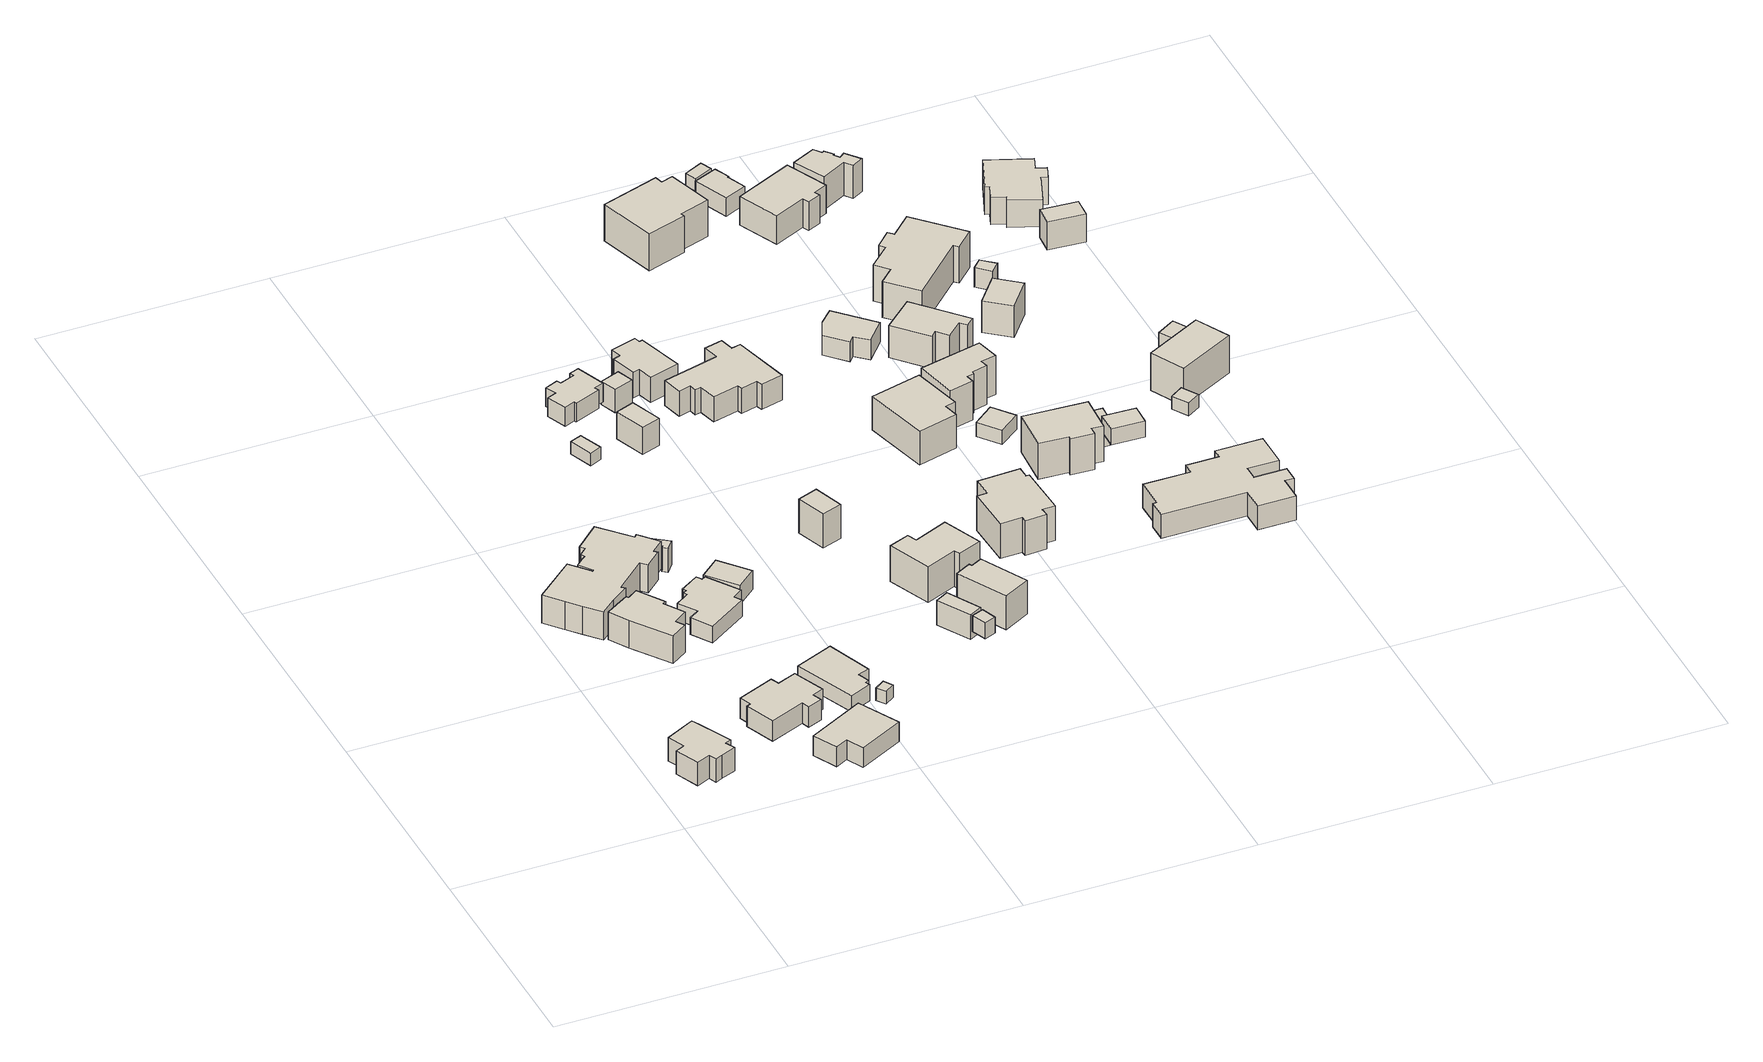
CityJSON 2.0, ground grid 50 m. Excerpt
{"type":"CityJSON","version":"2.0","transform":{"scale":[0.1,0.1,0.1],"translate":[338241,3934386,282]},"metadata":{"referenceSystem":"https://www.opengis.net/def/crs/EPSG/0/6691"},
"CityObjects":{
"building1":{"type":"Building","attributes":{"usage":"411","measuredHeight":6.2,"storeysAboveGround":1,"BuildingIDAttribute.prefecture":"14","BuildingIDAttribute.city":"14151","BuildingDetailAttribute.totalFloorArea":78.18,"BuildingDetailAttribute.buildingFootprintArea":78.18,"BuildingDetailAttribute.buildingStructureType":"601","BuildingDetailAttribute.buildingStructureOrgType":"1","BuildingDetailAttribute.orgUsage":"10","BuildingDetailAttribute.surveyYear":2015,"BuildingRiverFloodingRiskAttribute.description":"4","BuildingRiverFloodingRiskAttribute.rankOrg":"2","BuildingRiverFloodingRiskAttribute.depth":0.594,"BuildingRiverFloodingRiskAttribute.adminType":"2","BuildingRiverFloodingRiskAttribute.scale":"1","BuildingRiverFloodingRiskAttribute.duration":0.733,"BuildingLandSlideRiskAttribute.description":"1","BuildingLandSlideRiskAttribute.areaType":"1"},"geometry":[{"type":"Solid","lod":"1","boundaries":[[[[0,1,2,3,4,5,6,7,8,9,10,11]],[[10,12,13,11]],[[9,14,12,10]],[[8,15,14,9]],[[7,16,15,8]],[[6,17,16,7]],[[5,18,17,6]],[[4,19,18,5]],[[3,20,19,4]],[[2,21,20,3]],[[1,22,21,2]],[[0,23,22,1]],[[11,13,23,0]],[[12,14,15,16,17,18,19,20,21,22,23,13]]]]}]},
"building2":{"type":"Building","attributes":{"usage":"402","measuredHeight":8,"storeysAboveGround":2,"BuildingIDAttribute.prefecture":"14","BuildingIDAttribute.city":"14151","BuildingDetailAttribute.totalFloorArea":199.6,"BuildingDetailAttribute.buildingFootprintArea":99.8,"BuildingDetailAttribute.buildingStructureType":"601","BuildingDetailAttribute.buildingStructureOrgType":"1","BuildingDetailAttribute.orgUsage":"71","BuildingDetailAttribute.surveyYear":2015,"BuildingRiverFloodingRiskAttribute.description":"4","BuildingRiverFloodingRiskAttribute.rankOrg":"2","BuildingRiverFloodingRiskAttribute.depth":0.742,"BuildingRiverFloodingRiskAttribute.adminType":"2","BuildingRiverFloodingRiskAttribute.scale":"1","BuildingRiverFloodingRiskAttribute.duration":0.333},"geometry":[{"type":"Solid","lod":"1","boundaries":[[[[24,25,26,27,28,29,30,31,32,33,34,35]],[[34,36,37,35]],[[33,38,36,34]],[[32,39,38,33]],[[31,40,39,32]],[[30,41,40,31]],[[29,42,41,30]],[[28,43,42,29]],[[27,44,43,28]],[[26,45,44,27]],[[25,46,45,26]],[[24,47,46,25]],[[35,37,47,24]],[[36,38,39,40,41,42,43,44,45,46,47,37]]]]}]},
"building3":{"type":"Building","attributes":{"usage":"413","measuredHeight":11,"storeysAboveGround":2,"BuildingIDAttribute.prefecture":"14","BuildingIDAttribute.city":"14151","BuildingDetailAttribute.totalFloorArea":559.7,"BuildingDetailAttribute.buildingFootprintArea":279.85,"BuildingDetailAttribute.buildingStructureType":"601","BuildingDetailAttribute.buildingStructureOrgType":"1","BuildingDetailAttribute.orgUsage":"30","BuildingDetailAttribute.surveyYear":2015,"BuildingRiverFloodingRiskAttribute.description":"4","BuildingRiverFloodingRiskAttribute.rankOrg":"2","BuildingRiverFloodingRiskAttribute.depth":0.807,"BuildingRiverFloodingRiskAttribute.adminType":"2","BuildingRiverFloodingRiskAttribute.scale":"1"},"geometry":[{"type":"Solid","lod":"1","boundaries":[[[[48,49,50,51,52,53,54,55,56,57,58,59,60,61,62,63,64,65,66,67,68,69,70,71,72,73,74]],[[73,75,76,74]],[[72,77,75,73]],[[71,78,77,72]],[[70,79,78,71]],[[69,80,79,70]],[[68,81,80,69]],[[67,82,81,68]],[[66,83,82,67]],[[65,84,83,66]],[[64,85,84,65]],[[63,86,85,64]],[[62,87,86,63]],[[61,88,87,62]],[[60,89,88,61]],[[59,90,89,60]],[[58,91,90,59]],[[57,92,91,58]],[[56,93,92,57]],[[55,94,93,56]],[[54,95,94,55]],[[53,96,95,54]],[[52,97,96,53]],[[51,98,97,52]],[[50,99,98,51]],[[49,100,99,50]],[[48,101,100,49]],[[74,76,101,48]],[[75,77,78,79,80,81,82,83,84,85,86,87,88,89,90,91,92,93,94,95,96,97,98,99,100,101,76]]]]}]},
"building4":{"type":"Building","attributes":{"usage":"411","measuredHeight":5.8,"storeysAboveGround":1,"BuildingIDAttribute.prefecture":"14","BuildingIDAttribute.city":"14151","BuildingDetailAttribute.totalFloorArea":108.02,"BuildingDetailAttribute.buildingFootprintArea":108.02,"BuildingDetailAttribute.buildingStructureType":"601","BuildingDetailAttribute.buildingStructureOrgType":"1","BuildingDetailAttribute.orgUsage":"10","BuildingDetailAttribute.surveyYear":2015,"BuildingRiverFloodingRiskAttribute.description":"4","BuildingRiverFloodingRiskAttribute.rankOrg":"2","BuildingRiverFloodingRiskAttribute.depth":1.3,"BuildingRiverFloodingRiskAttribute.adminType":"2","BuildingRiverFloodingRiskAttribute.scale":"1","BuildingRiverFloodingRiskAttribute.duration":0.45,"BuildingLandSlideRiskAttribute.description":"1","BuildingLandSlideRiskAttribute.areaType":"1"},"geometry":[{"type":"Solid","lod":"1","boundaries":[[[[102,103,104,105,106,107,108,109,110,111,112,113]],[[112,114,115,113]],[[111,116,114,112]],[[110,117,116,111]],[[109,118,117,110]],[[108,119,118,109]],[[107,120,119,108]],[[106,121,120,107]],[[105,122,121,106]],[[104,123,122,105]],[[103,124,123,104]],[[102,125,124,103]],[[113,115,125,102]],[[114,116,117,118,119,120,121,122,123,124,125,115]]]]}]},
"building5":{"type":"Building","attributes":{"usage":"411","measuredHeight":5.8,"storeysAboveGround":1,"BuildingIDAttribute.prefecture":"14","BuildingIDAttribute.city":"14151","BuildingDetailAttribute.totalFloorArea":108.91,"BuildingDetailAttribute.buildingFootprintArea":108.91,"BuildingDetailAttribute.buildingStructureType":"601","BuildingDetailAttribute.buildingStructureOrgType":"1","BuildingDetailAttribute.orgUsage":"10","BuildingDetailAttribute.surveyYear":2015,"BuildingRiverFloodingRiskAttribute.description":"4","BuildingRiverFloodingRiskAttribute.rankOrg":"2","BuildingRiverFloodingRiskAttribute.depth":1.14,"BuildingRiverFloodingRiskAttribute.adminType":"2","BuildingRiverFloodingRiskAttribute.scale":"1","BuildingRiverFloodingRiskAttribute.duration":0.4,"BuildingLandSlideRiskAttribute.description":"1","BuildingLandSlideRiskAttribute.areaType":"1"},"geometry":[{"type":"Solid","lod":"1","boundaries":[[[[126,127,128,129,130,131]],[[130,132,133,131]],[[129,134,132,130]],[[128,135,134,129]],[[127,136,135,128]],[[126,137,136,127]],[[131,133,137,126]],[[132,134,135,136,137,133]]]]}]},
"building6":{"type":"Building","attributes":{"usage":"411","measuredHeight":4.9,"storeysAboveGround":1,"BuildingIDAttribute.prefecture":"14","BuildingIDAttribute.city":"14151","BuildingDetailAttribute.totalFloorArea":98.41,"BuildingDetailAttribute.buildingFootprintArea":98.41,"BuildingDetailAttribute.buildingStructureType":"601","BuildingDetailAttribute.buildingStructureOrgType":"1","BuildingDetailAttribute.orgUsage":"10","BuildingDetailAttribute.surveyYear":2015,"BuildingRiverFloodingRiskAttribute.description":"4","BuildingRiverFloodingRiskAttribute.rankOrg":"2","BuildingRiverFloodingRiskAttribute.depth":0.634,"BuildingRiverFloodingRiskAttribute.adminType":"2","BuildingRiverFloodingRiskAttribute.scale":"1","BuildingRiverFloodingRiskAttribute.duration":0.4},"geometry":[{"type":"Solid","lod":"1","boundaries":[[[[138,139,140,141,142,143,144,145,146,147,148,149,150,151]],[[150,152,153,151]],[[149,154,152,150]],[[148,155,154,149]],[[147,156,155,148]],[[146,157,156,147]],[[145,158,157,146]],[[144,159,158,145]],[[143,160,159,144]],[[142,161,160,143]],[[141,162,161,142]],[[140,163,162,141]],[[139,164,163,140]],[[138,165,164,139]],[[151,153,165,138]],[[152,154,155,156,157,158,159,160,161,162,163,164,165,153]]]]}]},
"building7":{"type":"Building","attributes":{"usage":"413","measuredHeight":10.9,"storeysAboveGround":1,"BuildingIDAttribute.prefecture":"14","BuildingIDAttribute.city":"14151","BuildingDetailAttribute.totalFloorArea":97.87,"BuildingDetailAttribute.buildingFootprintArea":97.87,"BuildingDetailAttribute.buildingStructureType":"601","BuildingDetailAttribute.buildingStructureOrgType":"1","BuildingDetailAttribute.orgUsage":"30","BuildingDetailAttribute.surveyYear":2015,"BuildingRiverFloodingRiskAttribute.description":"4","BuildingRiverFloodingRiskAttribute.rankOrg":"2","BuildingRiverFloodingRiskAttribute.depth":0.73,"BuildingRiverFloodingRiskAttribute.adminType":"2","BuildingRiverFloodingRiskAttribute.scale":"1","BuildingRiverFloodingRiskAttribute.duration":0.35,"BuildingLandSlideRiskAttribute.description":"1","BuildingLandSlideRiskAttribute.areaType":"1"},"geometry":[{"type":"Solid","lod":"1","boundaries":[[[[166,167,168,169,170,171,172,173]],[[172,174,175,173]],[[171,176,174,172]],[[170,177,176,171]],[[169,178,177,170]],[[168,179,178,169]],[[167,180,179,168]],[[166,181,180,167]],[[173,175,181,166]],[[174,176,177,178,179,180,181,175]]]]}]},
"building8":{"type":"Building","attributes":{"measuredHeight":7.2,"BuildingIDAttribute.prefecture":"14","BuildingIDAttribute.city":"14151","BuildingDetailAttribute.surveyYear":2015,"BuildingRiverFloodingRiskAttribute.description":"4","BuildingRiverFloodingRiskAttribute.rankOrg":"1","BuildingRiverFloodingRiskAttribute.depth":0.289,"BuildingRiverFloodingRiskAttribute.adminType":"2","BuildingRiverFloodingRiskAttribute.scale":"1","BuildingRiverFloodingRiskAttribute.duration":3.8},"geometry":[{"type":"Solid","lod":"1","boundaries":[[[[182,183,184,185,186,187,188,189]],[[188,190,191,189]],[[187,192,190,188]],[[186,193,192,187]],[[185,194,193,186]],[[184,195,194,185]],[[183,196,195,184]],[[182,197,196,183]],[[189,191,197,182]],[[190,192,193,194,195,196,197,191]]]]}]},
"building9":{"type":"Building","attributes":{"BuildingIDAttribute.prefecture":"14","BuildingIDAttribute.city":"14151","BuildingDetailAttribute.surveyYear":2015,"BuildingRiverFloodingRiskAttribute.description":"4","BuildingRiverFloodingRiskAttribute.rankOrg":"2","BuildingRiverFloodingRiskAttribute.depth":0.735,"BuildingRiverFloodingRiskAttribute.adminType":"2","BuildingRiverFloodingRiskAttribute.scale":"1","BuildingRiverFloodingRiskAttribute.duration":0.983,"BuildingLandSlideRiskAttribute.description":"1","BuildingLandSlideRiskAttribute.areaType":"1"},"geometry":[{"type":"Solid","lod":"1","boundaries":[[[[198,199,200,201]],[[200,202,203,201]],[[199,204,202,200]],[[198,205,204,199]],[[201,203,205,198]],[[202,204,205,203]]]]}]},
"building10":{"type":"Building","attributes":{"usage":"411","measuredHeight":5,"storeysAboveGround":1,"BuildingIDAttribute.prefecture":"14","BuildingIDAttribute.city":"14151","BuildingDetailAttribute.totalFloorArea":35.33,"BuildingDetailAttribute.buildingFootprintArea":35.33,"BuildingDetailAttribute.buildingStructureType":"601","BuildingDetailAttribute.buildingStructureOrgType":"1","BuildingDetailAttribute.orgUsage":"10","BuildingDetailAttribute.surveyYear":2015,"BuildingRiverFloodingRiskAttribute.description":"4","BuildingRiverFloodingRiskAttribute.rankOrg":"2","BuildingRiverFloodingRiskAttribute.depth":0.618,"BuildingRiverFloodingRiskAttribute.adminType":"2","BuildingRiverFloodingRiskAttribute.scale":"1","BuildingRiverFloodingRiskAttribute.duration":6.77},"geometry":[{"type":"Solid","lod":"1","boundaries":[[[[206,207,208,209]],[[208,210,211,209]],[[207,212,210,208]],[[206,213,212,207]],[[209,211,213,206]],[[210,212,213,211]]]]}]},
"building11":{"type":"Building","attributes":{"BuildingIDAttribute.prefecture":"14","BuildingIDAttribute.city":"14151","BuildingDetailAttribute.surveyYear":2015},"geometry":[{"type":"Solid","lod":"1","boundaries":[[[[214,215,216,217]],[[216,218,219,217]],[[215,220,218,216]],[[214,221,220,215]],[[217,219,221,214]],[[218,220,221,219]]]]}]},
"building12":{"type":"Building","attributes":{"usage":"451","measuredHeight":6,"storeysAboveGround":1,"BuildingIDAttribute.prefecture":"14","BuildingIDAttribute.city":"14151","BuildingDetailAttribute.totalFloorArea":61.47,"BuildingDetailAttribute.buildingFootprintArea":61.47,"BuildingDetailAttribute.buildingStructureType":"601","BuildingDetailAttribute.buildingStructureOrgType":"1","BuildingDetailAttribute.orgUsage":"200","BuildingDetailAttribute.surveyYear":2015},"geometry":[{"type":"Solid","lod":"1","boundaries":[[[[222,223,224,225,226,227,228,229,230,231,232,233,234,235]],[[234,236,237,235]],[[233,238,236,234]],[[232,239,238,233]],[[231,240,239,232]],[[230,241,240,231]],[[229,242,241,230]],[[228,243,242,229]],[[227,244,243,228]],[[226,245,244,227]],[[225,246,245,226]],[[224,247,246,225]],[[223,248,247,224]],[[222,249,248,223]],[[235,237,249,222]],[[236,238,239,240,241,242,243,244,245,246,247,248,249,237]]]]}]},
"building13":{"type":"Building","attributes":{"measuredHeight":7.6,"BuildingIDAttribute.prefecture":"14","BuildingIDAttribute.city":"14151","BuildingDetailAttribute.surveyYear":2015},"geometry":[{"type":"Solid","lod":"1","boundaries":[[[[250,251,252,253]],[[252,254,255,253]],[[251,256,254,252]],[[250,257,256,251]],[[253,255,257,250]],[[254,256,257,255]]]]}]},
"building14":{"type":"Building","attributes":{"usage":"411","measuredHeight":6,"storeysAboveGround":1,"BuildingIDAttribute.prefecture":"14","BuildingIDAttribute.city":"14151","BuildingDetailAttribute.totalFloorArea":14.37,"BuildingDetailAttribute.buildingFootprintArea":14.37,"BuildingDetailAttribute.buildingStructureType":"601","BuildingDetailAttribute.buildingStructureOrgType":"1","BuildingDetailAttribute.orgUsage":"10","BuildingDetailAttribute.surveyYear":2015},"geometry":[{"type":"Solid","lod":"1","boundaries":[[[[258,259,260,261]],[[260,262,263,261]],[[259,264,262,260]],[[258,265,264,259]],[[261,263,265,258]],[[262,264,265,263]]]]}]},
"building15":{"type":"Building","attributes":{"usage":"421","measuredHeight":8.8,"storeysAboveGround":2,"BuildingIDAttribute.prefecture":"14","BuildingIDAttribute.city":"14151","BuildingDetailAttribute.totalFloorArea":54.66,"BuildingDetailAttribute.buildingFootprintArea":27.33,"BuildingDetailAttribute.buildingStructureType":"601","BuildingDetailAttribute.buildingStructureOrgType":"1","BuildingDetailAttribute.orgUsage":"120","BuildingDetailAttribute.surveyYear":2015,"BuildingLandSlideRiskAttribute.description":"1","BuildingLandSlideRiskAttribute.areaType":"1"},"geometry":[{"type":"Solid","lod":"1","boundaries":[[[[266,267,268,269]],[[268,270,271,269]],[[267,272,270,268]],[[266,273,272,267]],[[269,271,273,266]],[[270,272,273,271]]]]}]},
"building16":{"type":"Building","attributes":{"measuredHeight":6.1,"BuildingIDAttribute.prefecture":"14","BuildingIDAttribute.city":"14151","BuildingDetailAttribute.surveyYear":2015,"BuildingLandSlideRiskAttribute.description":"1","BuildingLandSlideRiskAttribute.areaType":"1"},"geometry":[{"type":"Solid","lod":"1","boundaries":[[[[274,275,276,277]],[[276,278,279,277]],[[275,280,278,276]],[[274,281,280,275]],[[277,279,281,274]],[[278,280,281,279]]]]}]},
"building17":{"type":"Building","attributes":{"measuredHeight":5.2,"BuildingIDAttribute.prefecture":"14","BuildingIDAttribute.city":"14151","BuildingDetailAttribute.surveyYear":2015,"BuildingLandSlideRiskAttribute.description":"1","BuildingLandSlideRiskAttribute.areaType":"1"},"geometry":[{"type":"Solid","lod":"1","boundaries":[[[[282,283,284,285]],[[284,286,287,285]],[[283,288,286,284]],[[282,289,288,283]],[[285,287,289,282]],[[286,288,289,287]]]]}]},
"building18":{"type":"Building","attributes":{"usage":"411","measuredHeight":6.6,"storeysAboveGround":1,"BuildingIDAttribute.prefecture":"14","BuildingIDAttribute.city":"14151","BuildingDetailAttribute.totalFloorArea":70.83,"BuildingDetailAttribute.buildingFootprintArea":70.83,"BuildingDetailAttribute.buildingStructureType":"601","BuildingDetailAttribute.buildingStructureOrgType":"1","BuildingDetailAttribute.orgUsage":"10","BuildingDetailAttribute.surveyYear":2015},"geometry":[{"type":"Solid","lod":"1","boundaries":[[[[290,291,292,293,294,295,296,297,298,299]],[[298,300,301,299]],[[297,302,300,298]],[[296,303,302,297]],[[295,304,303,296]],[[294,305,304,295]],[[293,306,305,294]],[[292,307,306,293]],[[291,308,307,292]],[[290,309,308,291]],[[299,301,309,290]],[[300,302,303,304,305,306,307,308,309,301]]]]}]},
"building19":{"type":"Building","attributes":{"measuredHeight":10.2,"BuildingIDAttribute.prefecture":"14","BuildingIDAttribute.city":"14151","BuildingDetailAttribute.surveyYear":2015,"BuildingLandSlideRiskAttribute.description":"1","BuildingLandSlideRiskAttribute.areaType":"1"},"geometry":[{"type":"Solid","lod":"1","boundaries":[[[[310,311,312,313,314,315,316,317]],[[316,318,319,317]],[[315,320,318,316]],[[314,321,320,315]],[[313,322,321,314]],[[312,323,322,313]],[[311,324,323,312]],[[310,325,324,311]],[[317,319,325,310]],[[318,320,321,322,323,324,325,319]]]]}]},
"building20":{"type":"Building","attributes":{"usage":"411","measuredHeight":8.8,"storeysAboveGround":2,"BuildingIDAttribute.prefecture":"14","BuildingIDAttribute.city":"14151","BuildingDetailAttribute.totalFloorArea":110.04,"BuildingDetailAttribute.buildingFootprintArea":55.02,"BuildingDetailAttribute.buildingStructureType":"601","BuildingDetailAttribute.buildingStructureOrgType":"1","BuildingDetailAttribute.orgUsage":"10","BuildingDetailAttribute.surveyYear":2015,"BuildingLandSlideRiskAttribute.description":"1","BuildingLandSlideRiskAttribute.areaType":"1"},"geometry":[{"type":"Solid","lod":"1","boundaries":[[[[326,327,328,329,330,331]],[[330,332,333,331]],[[329,334,332,330]],[[328,335,334,329]],[[327,336,335,328]],[[326,337,336,327]],[[331,333,337,326]],[[332,334,335,336,337,333]]]]}]},
"building21":{"type":"Building","attributes":{"usage":"411","measuredHeight":8.2,"storeysAboveGround":1,"BuildingIDAttribute.prefecture":"14","BuildingIDAttribute.city":"14151","BuildingDetailAttribute.totalFloorArea":172.9,"BuildingDetailAttribute.buildingFootprintArea":172.9,"BuildingDetailAttribute.buildingStructureType":"601","BuildingDetailAttribute.buildingStructureOrgType":"1","BuildingDetailAttribute.orgUsage":"10","BuildingDetailAttribute.surveyYear":2015},"geometry":[{"type":"Solid","lod":"1","boundaries":[[[[338,339,340,341,342,343,344,345,346,347,348,349,350,351,352,353]],[[352,354,355,353]],[[351,356,354,352]],[[350,357,356,351]],[[349,358,357,350]],[[348,359,358,349]],[[347,360,359,348]],[[346,361,360,347]],[[345,362,361,346]],[[344,363,362,345]],[[343,364,363,344]],[[342,365,364,343]],[[341,366,365,342]],[[340,367,366,341]],[[339,368,367,340]],[[338,369,368,339]],[[353,355,369,338]],[[354,356,357,358,359,360,361,362,363,364,365,366,367,368,369,355]]]]}]},
"building22":{"type":"Building","attributes":{"usage":"411","measuredHeight":10,"storeysAboveGround":2,"BuildingIDAttribute.prefecture":"14","BuildingIDAttribute.city":"14151","BuildingDetailAttribute.totalFloorArea":244.33,"BuildingDetailAttribute.buildingFootprintArea":122.17,"BuildingDetailAttribute.buildingStructureType":"610","BuildingDetailAttribute.buildingStructureOrgType":"2","BuildingDetailAttribute.orgUsage":"10","BuildingDetailAttribute.surveyYear":2015,"BuildingLandSlideRiskAttribute.description":"1","BuildingLandSlideRiskAttribute.areaType":"1"},"geometry":[{"type":"Solid","lod":"1","boundaries":[[[[370,371,372,373,374,375,376,377,378,379,380,381]],[[380,382,383,381]],[[379,384,382,380]],[[378,385,384,379]],[[377,386,385,378]],[[376,387,386,377]],[[375,388,387,376]],[[374,389,388,375]],[[373,390,389,374]],[[372,391,390,373]],[[371,392,391,372]],[[370,393,392,371]],[[381,383,393,370]],[[382,384,385,386,387,388,389,390,391,392,393,383]]]]}]},
"building23":{"type":"Building","attributes":{"usage":"413","measuredHeight":10.7,"storeysAboveGround":2,"BuildingIDAttribute.prefecture":"14","BuildingIDAttribute.city":"14151","BuildingDetailAttribute.totalFloorArea":400.88,"BuildingDetailAttribute.buildingFootprintArea":200.44,"BuildingDetailAttribute.buildingStructureType":"601","BuildingDetailAttribute.buildingStructureOrgType":"1","BuildingDetailAttribute.orgUsage":"30","BuildingDetailAttribute.surveyYear":2015,"BuildingLandSlideRiskAttribute.description":"1","BuildingLandSlideRiskAttribute.areaType":"1"},"geometry":[{"type":"Solid","lod":"1","boundaries":[[[[394,395,396,397,398,399]],[[398,400,401,399]],[[397,402,400,398]],[[396,403,402,397]],[[395,404,403,396]],[[394,405,404,395]],[[399,401,405,394]],[[400,402,403,404,405,401]]]]}]},
"building24":{"type":"Building","attributes":{"usage":"411","measuredHeight":10.7,"storeysAboveGround":2,"BuildingIDAttribute.prefecture":"14","BuildingIDAttribute.city":"14151","BuildingDetailAttribute.totalFloorArea":337.27,"BuildingDetailAttribute.buildingFootprintArea":168.63,"BuildingDetailAttribute.buildingStructureType":"601","BuildingDetailAttribute.buildingStructureOrgType":"1","BuildingDetailAttribute.orgUsage":"10","BuildingDetailAttribute.surveyYear":2015},"geometry":[{"type":"Solid","lod":"1","boundaries":[[[[406,407,408,409,410,411,412,413]],[[412,414,415,413]],[[411,416,414,412]],[[410,417,416,411]],[[409,418,417,410]],[[408,419,418,409]],[[407,420,419,408]],[[406,421,420,407]],[[413,415,421,406]],[[414,416,417,418,419,420,421,415]]]]}]},
"building25":{"type":"Building","attributes":{"usage":"411","measuredHeight":6,"storeysAboveGround":1,"BuildingIDAttribute.prefecture":"14","BuildingIDAttribute.city":"14151","BuildingDetailAttribute.totalFloorArea":65.93,"BuildingDetailAttribute.buildingFootprintArea":65.93,"BuildingDetailAttribute.buildingStructureType":"601","BuildingDetailAttribute.buildingStructureOrgType":"1","BuildingDetailAttribute.orgUsage":"10","BuildingDetailAttribute.surveyYear":2015,"BuildingRiverFloodingRiskAttribute.description":"4","BuildingRiverFloodingRiskAttribute.rankOrg":"1","BuildingRiverFloodingRiskAttribute.depth":0.424,"BuildingRiverFloodingRiskAttribute.adminType":"2","BuildingRiverFloodingRiskAttribute.scale":"2"},"geometry":[{"type":"Solid","lod":"1","boundaries":[[[[422,423,424,425,426,427,428]],[[427,429,430,428]],[[426,431,429,427]],[[425,432,431,426]],[[424,433,432,425]],[[423,434,433,424]],[[422,435,434,423]],[[428,430,435,422]],[[429,431,432,433,434,435,430]]]]}]},
"building26":{"type":"Building","attributes":{"usage":"413","measuredHeight":3.8,"storeysAboveGround":1,"BuildingIDAttribute.prefecture":"14","BuildingIDAttribute.city":"14151","BuildingDetailAttribute.totalFloorArea":28.4,"BuildingDetailAttribute.buildingFootprintArea":28.4,"BuildingDetailAttribute.buildingStructureType":"601","BuildingDetailAttribute.buildingStructureOrgType":"1","BuildingDetailAttribute.orgUsage":"30","BuildingDetailAttribute.surveyYear":2015,"BuildingLandSlideRiskAttribute.description":"1","BuildingLandSlideRiskAttribute.areaType":"1"},"geometry":[{"type":"Solid","lod":"1","boundaries":[[[[436,437,438,439]],[[438,440,441,439]],[[437,442,440,438]],[[436,443,442,437]],[[439,441,443,436]],[[440,442,443,441]]]]}]},
"building27":{"type":"Building","attributes":{"measuredHeight":10.6,"BuildingIDAttribute.prefecture":"14","BuildingIDAttribute.city":"14151","BuildingDetailAttribute.surveyYear":2015,"BuildingLandSlideRiskAttribute.description":"1","BuildingLandSlideRiskAttribute.areaType":"1"},"geometry":[{"type":"Solid","lod":"1","boundaries":[[[[444,445,446,447,448,449,450,451,452,453]],[[452,454,455,453]],[[451,456,454,452]],[[450,457,456,451]],[[449,458,457,450]],[[448,459,458,449]],[[447,460,459,448]],[[446,461,460,447]],[[445,462,461,446]],[[444,463,462,445]],[[453,455,463,444]],[[454,456,457,458,459,460,461,462,463,455]]]]}]},
"building28":{"type":"Building","attributes":{"usage":"411","measuredHeight":10.1,"storeysAboveGround":1,"BuildingIDAttribute.prefecture":"14","BuildingIDAttribute.city":"14151","BuildingDetailAttribute.totalFloorArea":109.02,"BuildingDetailAttribute.buildingFootprintArea":109.02,"BuildingDetailAttribute.buildingStructureType":"601","BuildingDetailAttribute.buildingStructureOrgType":"1","BuildingDetailAttribute.orgUsage":"10","BuildingDetailAttribute.surveyYear":2015,"BuildingLandSlideRiskAttribute.description":"1","BuildingLandSlideRiskAttribute.areaType":"1"},"geometry":[{"type":"Solid","lod":"1","boundaries":[[[[464,465,466,467,468,469,470,471]],[[470,472,473,471]],[[469,474,472,470]],[[468,475,474,469]],[[467,476,475,468]],[[466,477,476,467]],[[465,478,477,466]],[[464,479,478,465]],[[471,473,479,464]],[[472,474,475,476,477,478,479,473]]]]}]},
"building29":{"type":"Building","attributes":{"BuildingIDAttribute.prefecture":"14","BuildingIDAttribute.city":"14151","BuildingDetailAttribute.surveyYear":2015,"BuildingLandSlideRiskAttribute.description":"1","BuildingLandSlideRiskAttribute.areaType":"1"},"geometry":[{"type":"Solid","lod":"1","boundaries":[[[[480,481,482,483]],[[482,484,485,483]],[[481,486,484,482]],[[480,487,486,481]],[[483,485,487,480]],[[484,486,487,485]]]]}]},
"building30":{"type":"Building","attributes":{"usage":"451","measuredHeight":4.9,"storeysAboveGround":1,"BuildingIDAttribute.prefecture":"14","BuildingIDAttribute.city":"14151","BuildingDetailAttribute.totalFloorArea":41.77,"BuildingDetailAttribute.buildingFootprintArea":41.77,"BuildingDetailAttribute.buildingStructureType":"601","BuildingDetailAttribute.buildingStructureOrgType":"1","BuildingDetailAttribute.orgUsage":"200","BuildingDetailAttribute.surveyYear":2015,"BuildingLandSlideRiskAttribute.description":"1","BuildingLandSlideRiskAttribute.areaType":"1"},"geometry":[{"type":"Solid","lod":"1","boundaries":[[[[488,489,490,491,492,493]],[[492,494,495,493]],[[491,496,494,492]],[[490,497,496,491]],[[489,498,497,490]],[[488,499,498,489]],[[493,495,499,488]],[[494,496,497,498,499,495]]]]}]},
"building31":{"type":"Building","attributes":{"usage":"411","measuredHeight":8.5,"storeysAboveGround":1,"BuildingIDAttribute.prefecture":"14","BuildingIDAttribute.city":"14151","BuildingDetailAttribute.totalFloorArea":88.64,"BuildingDetailAttribute.buildingFootprintArea":88.64,"BuildingDetailAttribute.buildingStructureType":"601","BuildingDetailAttribute.buildingStructureOrgType":"1","BuildingDetailAttribute.orgUsage":"10","BuildingDetailAttribute.surveyYear":2015,"BuildingRiverFloodingRiskAttribute.description":"4","BuildingRiverFloodingRiskAttribute.rankOrg":"2","BuildingRiverFloodingRiskAttribute.depth":0.833,"BuildingRiverFloodingRiskAttribute.adminType":"2","BuildingRiverFloodingRiskAttribute.scale":"2","BuildingRiverFloodingRiskAttribute.duration":5.85},"geometry":[{"type":"Solid","lod":"1","boundaries":[[[[500,501,502,503,504,505,506,507]],[[506,508,509,507]],[[505,510,508,506]],[[504,511,510,505]],[[503,512,511,504]],[[502,513,512,503]],[[501,514,513,502]],[[500,515,514,501]],[[507,509,515,500]],[[508,510,511,512,513,514,515,509]]]]}]},
"building32":{"type":"Building","attributes":{"usage":"411","measuredHeight":7.7,"storeysAboveGround":2,"BuildingIDAttribute.prefecture":"14","BuildingIDAttribute.city":"14151","BuildingDetailAttribute.totalFloorArea":637.51,"BuildingDetailAttribute.buildingFootprintArea":318.75,"BuildingDetailAttribute.buildingStructureType":"601","BuildingDetailAttribute.buildingStructureOrgType":"1","BuildingDetailAttribute.orgUsage":"10","BuildingDetailAttribute.surveyYear":2015,"BuildingLandSlideRiskAttribute.description":"1","BuildingLandSlideRiskAttribute.areaType":"1"},"geometry":[{"type":"Solid","lod":"1","boundaries":[[[[516,517,518,519,520,521,522,523,524,525,526,527,528,529,530,531,532,533]],[[532,534,535,533]],[[531,536,534,532]],[[530,537,536,531]],[[529,538,537,530]],[[528,539,538,529]],[[527,540,539,528]],[[526,541,540,527]],[[525,542,541,526]],[[524,543,542,525]],[[523,544,543,524]],[[522,545,544,523]],[[521,546,545,522]],[[520,547,546,521]],[[519,548,547,520]],[[518,549,548,519]],[[517,550,549,518]],[[516,551,550,517]],[[533,535,551,516]],[[534,536,537,538,539,540,541,542,543,544,545,546,547,548,549,550,551,535]]]]}]},
"building33":{"type":"Building","attributes":{"measuredHeight":7,"BuildingIDAttribute.prefecture":"14","BuildingIDAttribute.city":"14151","BuildingDetailAttribute.surveyYear":2015,"BuildingLandSlideRiskAttribute.description":"1","BuildingLandSlideRiskAttribute.areaType":"1"},"geometry":[{"type":"Solid","lod":"1","boundaries":[[[[552,553,554,555]],[[554,556,557,555]],[[553,558,556,554]],[[552,559,558,553]],[[555,557,559,552]],[[556,558,559,557]]]]}]},
"building34":{"type":"Building","attributes":{"usage":"411","measuredHeight":9.4,"storeysAboveGround":2,"BuildingIDAttribute.prefecture":"14","BuildingIDAttribute.city":"14151","BuildingDetailAttribute.totalFloorArea":198.19,"BuildingDetailAttribute.buildingFootprintArea":99.1,"BuildingDetailAttribute.buildingStructureType":"601","BuildingDetailAttribute.buildingStructureOrgType":"1","BuildingDetailAttribute.orgUsage":"10","BuildingDetailAttribute.surveyYear":2015,"BuildingRiverFloodingRiskAttribute.description":"4","BuildingRiverFloodingRiskAttribute.rankOrg":"1","BuildingRiverFloodingRiskAttribute.depth":0.039,"BuildingRiverFloodingRiskAttribute.adminType":"2","BuildingRiverFloodingRiskAttribute.scale":"2","BuildingLandSlideRiskAttribute.description":"1","BuildingLandSlideRiskAttribute.areaType":"1"},"geometry":[{"type":"Solid","lod":"1","boundaries":[[[[560,561,562,563,564,565,566,567]],[[566,568,569,567]],[[565,570,568,566]],[[564,571,570,565]],[[563,572,571,564]],[[562,573,572,563]],[[561,574,573,562]],[[560,575,574,561]],[[567,569,575,560]],[[568,570,571,572,573,574,575,569]]]]}]},
"building35":{"type":"Building","attributes":{"usage":"411","measuredHeight":4.3,"storeysAboveGround":1,"BuildingIDAttribute.prefecture":"14","BuildingIDAttribute.city":"14151","BuildingDetailAttribute.totalFloorArea":27.39,"BuildingDetailAttribute.buildingFootprintArea":27.39,"BuildingDetailAttribute.buildingStructureType":"601","BuildingDetailAttribute.buildingStructureOrgType":"1","BuildingDetailAttribute.orgUsage":"10","BuildingDetailAttribute.surveyYear":2015,"BuildingLandSlideRiskAttribute.description":"1","BuildingLandSlideRiskAttribute.areaType":"1"},"geometry":[{"type":"Solid","lod":"1","boundaries":[[[[576,577,578,579]],[[578,580,581,579]],[[577,582,580,578]],[[576,583,582,577]],[[579,581,583,576]],[[580,582,583,581]]]]}]},
"building36":{"type":"Building","attributes":{"usage":"411","measuredHeight":10.1,"storeysAboveGround":1,"BuildingIDAttribute.prefecture":"14","BuildingIDAttribute.city":"14151","BuildingDetailAttribute.totalFloorArea":217.41,"BuildingDetailAttribute.buildingFootprintArea":217.41,"BuildingDetailAttribute.buildingStructureType":"601","BuildingDetailAttribute.buildingStructureOrgType":"1","BuildingDetailAttribute.orgUsage":"10","BuildingDetailAttribute.surveyYear":2015,"BuildingRiverFloodingRiskAttribute.description":"4","BuildingRiverFloodingRiskAttribute.rankOrg":"1","BuildingRiverFloodingRiskAttribute.depth":0.015,"BuildingRiverFloodingRiskAttribute.adminType":"2","BuildingRiverFloodingRiskAttribute.scale":"2","BuildingLandSlideRiskAttribute.description":"1","BuildingLandSlideRiskAttribute.areaType":"1"},"geometry":[{"type":"Solid","lod":"1","boundaries":[[[[584,585,586,587,588,589,590,591,592,593,594,595]],[[594,596,597,595]],[[593,598,596,594]],[[592,599,598,593]],[[591,600,599,592]],[[590,601,600,591]],[[589,602,601,590]],[[588,603,602,589]],[[587,604,603,588]],[[586,605,604,587]],[[585,606,605,586]],[[584,607,606,585]],[[595,597,607,584]],[[596,598,599,600,601,602,603,604,605,606,607,597]]]]}]},
"building37":{"type":"Building","attributes":{"usage":"411","measuredHeight":8.7,"storeysAboveGround":1,"BuildingIDAttribute.prefecture":"14","BuildingIDAttribute.city":"14151","BuildingDetailAttribute.totalFloorArea":43.75,"BuildingDetailAttribute.buildingFootprintArea":43.75,"BuildingDetailAttribute.buildingStructureType":"601","BuildingDetailAttribute.buildingStructureOrgType":"1","BuildingDetailAttribute.orgUsage":"10","BuildingDetailAttribute.surveyYear":2015,"BuildingRiverFloodingRiskAttribute.description":"4","BuildingRiverFloodingRiskAttribute.rankOrg":"2","BuildingRiverFloodingRiskAttribute.depth":1.15,"BuildingRiverFloodingRiskAttribute.adminType":"2","BuildingRiverFloodingRiskAttribute.scale":"2","BuildingRiverFloodingRiskAttribute.duration":0.35},"geometry":[{"type":"Solid","lod":"1","boundaries":[[[[608,609,610,611]],[[610,612,613,611]],[[609,614,612,610]],[[608,615,614,609]],[[611,613,615,608]],[[612,614,615,613]]]]}]},
"building38":{"type":"Building","attributes":{"usage":"411","measuredHeight":8.9,"storeysAboveGround":2,"BuildingIDAttribute.prefecture":"14","BuildingIDAttribute.city":"14151","BuildingDetailAttribute.totalFloorArea":82.42,"BuildingDetailAttribute.buildingFootprintArea":41.21,"BuildingDetailAttribute.buildingStructureType":"601","BuildingDetailAttribute.buildingStructureOrgType":"1","BuildingDetailAttribute.orgUsage":"10","BuildingDetailAttribute.surveyYear":2015,"BuildingRiverFloodingRiskAttribute.description":"4","BuildingRiverFloodingRiskAttribute.rankOrg":"1","BuildingRiverFloodingRiskAttribute.depth":0.407,"BuildingRiverFloodingRiskAttribute.adminType":"2","BuildingRiverFloodingRiskAttribute.scale":"2","BuildingLandSlideRiskAttribute.description":"1","BuildingLandSlideRiskAttribute.areaType":"1"},"geometry":[{"type":"Solid","lod":"1","boundaries":[[[[616,617,618,619,620,621,622,623,624,625,626,627]],[[626,628,629,627]],[[625,630,628,626]],[[624,631,630,625]],[[623,632,631,624]],[[622,633,632,623]],[[621,634,633,622]],[[620,635,634,621]],[[619,636,635,620]],[[618,637,636,619]],[[617,638,637,618]],[[616,639,638,617]],[[627,629,639,616]],[[628,630,631,632,633,634,635,636,637,638,639,629]]]]}]},
"building39":{"type":"Building","attributes":{"measuredHeight":3.5,"BuildingIDAttribute.prefecture":"14","BuildingIDAttribute.city":"14151","BuildingDetailAttribute.surveyYear":2015,"BuildingLandSlideRiskAttribute.description":"1","BuildingLandSlideRiskAttribute.areaType":"1"},"geometry":[{"type":"Solid","lod":"1","boundaries":[[[[640,641,642,643]],[[642,644,645,643]],[[641,646,644,642]],[[640,647,646,641]],[[643,645,647,640]],[[644,646,647,645]]]]}]},
"building40":{"type":"Building","attributes":{"measuredHeight":5.2,"BuildingIDAttribute.prefecture":"14","BuildingIDAttribute.city":"14151","BuildingDetailAttribute.surveyYear":2015,"BuildingRiverFloodingRiskAttribute.description":"4","BuildingRiverFloodingRiskAttribute.rankOrg":"2","BuildingRiverFloodingRiskAttribute.depth":0.602,"BuildingRiverFloodingRiskAttribute.adminType":"2","BuildingRiverFloodingRiskAttribute.scale":"2","BuildingRiverFloodingRiskAttribute.duration":0.283,"BuildingLandSlideRiskAttribute.description":"1","BuildingLandSlideRiskAttribute.areaType":"1"},"geometry":[{"type":"Solid","lod":"1","boundaries":[[[[648,649,650,651]],[[650,652,653,651]],[[649,654,652,650]],[[648,655,654,649]],[[651,653,655,648]],[[652,654,655,653]]]]}]},
"building41":{"type":"Building","attributes":{"usage":"411","measuredHeight":9.7,"storeysAboveGround":2,"BuildingIDAttribute.prefecture":"14","BuildingIDAttribute.city":"14151","BuildingDetailAttribute.totalFloorArea":390.29,"BuildingDetailAttribute.buildingFootprintArea":195.15,"BuildingDetailAttribute.buildingStructureType":"601","BuildingDetailAttribute.buildingStructureOrgType":"1","BuildingDetailAttribute.orgUsage":"10","BuildingDetailAttribute.surveyYear":2015,"BuildingLandSlideRiskAttribute.description":"1","BuildingLandSlideRiskAttribute.areaType":"1"},"geometry":[{"type":"Solid","lod":"1","boundaries":[[[[656,657,658,659]],[[658,660,661,659]],[[657,662,660,658]],[[656,663,662,657]],[[659,661,663,656]],[[660,662,663,661]]]]}]},
"building42":{"type":"Building","attributes":{"measuredHeight":6.5,"BuildingIDAttribute.prefecture":"14","BuildingIDAttribute.city":"14151","BuildingDetailAttribute.surveyYear":2015,"BuildingLandSlideRiskAttribute.description":"1","BuildingLandSlideRiskAttribute.areaType":"1"},"geometry":[{"type":"Solid","lod":"1","boundaries":[[[[664,665,666,667]],[[666,668,669,667]],[[665,670,668,666]],[[664,671,670,665]],[[667,669,671,664]],[[668,670,671,669]]]]}]},
"building43":{"type":"Building","attributes":{"usage":"411","measuredHeight":7,"storeysAboveGround":1,"BuildingIDAttribute.prefecture":"14","BuildingIDAttribute.city":"14151","BuildingDetailAttribute.totalFloorArea":28.66,"BuildingDetailAttribute.buildingFootprintArea":28.66,"BuildingDetailAttribute.buildingStructureType":"601","BuildingDetailAttribute.buildingStructureOrgType":"1","BuildingDetailAttribute.orgUsage":"10","BuildingDetailAttribute.surveyYear":2015,"BuildingRiverFloodingRiskAttribute.description":"4","BuildingRiverFloodingRiskAttribute.rankOrg":"1","BuildingRiverFloodingRiskAttribute.depth":0.046,"BuildingRiverFloodingRiskAttribute.adminType":"2","BuildingRiverFloodingRiskAttribute.scale":"2","BuildingLandSlideRiskAttribute.description":"1","BuildingLandSlideRiskAttribute.areaType":"1"},"geometry":[{"type":"Solid","lod":"1","boundaries":[[[[672,673,674,675]],[[674,676,677,675]],[[673,678,676,674]],[[672,679,678,673]],[[675,677,679,672]],[[676,678,679,677]]]]}]},
"building44":{"type":"Building","attributes":{"usage":"411","measuredHeight":7.8,"storeysAboveGround":2,"BuildingIDAttribute.prefecture":"14","BuildingIDAttribute.city":"14151","BuildingDetailAttribute.totalFloorArea":243.24,"BuildingDetailAttribute.buildingFootprintArea":121.62,"BuildingDetailAttribute.buildingStructureType":"601","BuildingDetailAttribute.buildingStructureOrgType":"1","BuildingDetailAttribute.orgUsage":"10","BuildingDetailAttribute.surveyYear":2015,"BuildingRiverFloodingRiskAttribute.description":"4","BuildingRiverFloodingRiskAttribute.rankOrg":"2","BuildingRiverFloodingRiskAttribute.depth":0.601,"BuildingRiverFloodingRiskAttribute.adminType":"2","BuildingRiverFloodingRiskAttribute.scale":"2","BuildingRiverFloodingRiskAttribute.duration":3.55,"BuildingLandSlideRiskAttribute.description":"1","BuildingLandSlideRiskAttribute.areaType":"1"},"geometry":[{"type":"Solid","lod":"1","boundaries":[[[[680,681,682,683,684,685,686,687,688,689,690,691]],[[690,692,693,691]],[[689,694,692,690]],[[688,695,694,689]],[[687,696,695,688]],[[686,697,696,687]],[[685,698,697,686]],[[684,699,698,685]],[[683,700,699,684]],[[682,701,700,683]],[[681,702,701,682]],[[680,703,702,681]],[[691,693,703,680]],[[692,694,695,696,697,698,699,700,701,702,703,693]]]]}]}
},
"vertices":[
[115,81,34],[100,74,34],[93,91,34],[63,78,34],[40,131,34],[60,140,34],[43,177,34],[108,210,34],[116,195,34],[152,121,34],[139,115,34],[149,95,34],[139,115,90],[149,95,90],[152,121,90],[116,195,90],[108,210,90],[43,177,90],[60,140,90],[40,131,90],[63,78,90],[93,91,90],[100,74,90],[115,81,90],
[211,569,43],[204,565,43],[232,522,43],[202,501,43],[214,482,43],[178,458,43],[120,540,43],[94,582,43],[121,599,43],[147,615,43],[151,611,43],[173,626,43],[151,611,109],[173,626,109],[147,615,109],[121,599,109],[94,582,109],[120,540,109],[178,458,109],[214,482,109],[202,501,109],[232,522,109],[204,565,109],[211,569,109],
[286,761,38],[260,737,38],[266,730,38],[231,699,38],[219,712,38],[154,653,38],[160,646,38],[121,618,38],[89,590,38],[58,625,38],[33,653,38],[1,691,38],[88,766,38],[122,727,38],[124,724,38],[127,727,38],[122,733,38],[105,754,38],[123,770,38],[130,775,38],[125,784,38],[141,799,38],[133,808,38],[187,858,38],[245,795,38],[251,801,38],[259,792,38],[251,801,105],[259,792,105],[245,795,105],[187,858,105],[133,808,105],[141,799,105],[125,784,105],[130,775,105],[123,770,105],[105,754,105],[122,733,105],[127,727,105],[124,724,105],[122,727,105],[88,766,105],[1,691,105],[33,653,105],[58,625,105],[89,590,105],[121,618,105],[160,646,105],[154,653,105],[219,712,105],[231,699,105],[266,730,105],[260,737,105],[286,761,105],
[339,169,34],[333,186,34],[256,155,34],[230,220,34],[239,224,34],[229,250,34],[309,283,34],[317,265,34],[359,282,34],[388,212,34],[363,202,34],[371,182,34],[363,202,83],[371,182,83],[388,212,83],[359,282,83],[317,265,83],[309,283,83],[229,250,83],[239,224,83],[230,220,83],[256,155,83],[333,186,83],[339,169,83],
[384,9,30],[365,46,30],[338,32,30],[311,85,30],[436,150,30],[483,60,30],[436,150,77],[483,60,77],[311,85,77],[338,32,77],[365,46,77],[384,9,77],
[355,565,41],[365,549,41],[277,492,41],[249,536,41],[271,550,41],[245,590,41],[274,609,41],[269,617,41],[278,622,41],[273,629,41],[314,656,41],[322,644,41],[330,649,41],[377,580,41],[330,649,81],[377,580,81],[322,644,81],[314,656,81],[273,629,81],[278,622,81],[269,617,81],[274,609,81],[245,590,81],[271,550,81],[249,536,81],[277,492,81],[365,549,81],[355,565,81],
[498,241,41],[473,232,41],[483,206,41],[475,203,41],[479,193,41],[432,173,41],[376,306,41],[460,341,41],[376,306,80],[460,341,80],[432,173,80],[479,193,80],[475,203,80],[483,206,80],[473,232,80],[498,241,80],
[300,758,28],[290,766,28],[294,771,28],[271,789,28],[268,786,28],[259,792,28],[273,811,28],[317,779,28],[273,811,85],[317,779,85],[259,792,85],[268,786,85],[271,789,85],[294,771,85],[290,766,85],[300,758,85],
[528,189,37],[506,175,37],[493,194,37],[515,209,37],[493,194,67],[515,209,67],[506,175,67],[528,189,67],
[431,648,21],[389,612,21],[337,673,21],[379,709,21],[337,673,67],[379,709,67],[389,612,67],[431,648,67],
[266,1152,62],[292,1162,62],[312,1111,62],[286,1100,62],[312,1111,92],[286,1100,92],[292,1162,92],[266,1152,92],
[377,1287,54],[381,1278,54],[323,1255,54],[321,1260,54],[298,1250,54],[280,1294,54],[300,1302,54],[290,1326,54],[319,1338,54],[323,1329,54],[356,1342,54],[352,1351,54],[373,1359,54],[398,1295,54],[373,1359,99],[398,1295,99],[352,1351,99],[356,1342,99],[323,1329,99],[319,1338,99],[290,1326,99],[300,1302,99],[280,1294,99],[298,1250,99],[321,1260,99],[323,1255,99],[381,1278,99],[377,1287,99],
[455,1153,27],[413,1138,27],[388,1206,27],[429,1221,27],[388,1206,92],[429,1221,92],[413,1138,92],[455,1153,92],
[413,1270,40],[399,1306,40],[442,1322,40],[456,1286,40],[442,1322,96],[456,1286,96],[399,1306,96],[413,1270,96],
[644,706,43],[600,691,43],[577,756,43],[621,772,43],[577,756,125],[621,772,125],[600,691,125],[644,706,125],
[750,320,25],[709,391,25],[738,407,25],[778,335,25],[738,407,84],[778,335,84],[709,391,84],[750,320,84],
[765,283,47],[752,316,47],[778,326,47],[790,293,47],[778,326,85],[790,293,85],[752,316,85],[765,283,85],
[520,1396,36],[527,1398,36],[558,1298,36],[492,1278,36],[482,1311,36],[467,1306,36],[450,1363,36],[466,1368,36],[459,1392,36],[516,1409,36],[459,1392,97],[516,1409,97],[466,1368,97],[450,1363,97],[467,1306,97],[482,1311,97],[492,1278,97],[558,1298,97],[527,1398,97],[520,1396,97],
[842,485,39],[790,463,39],[784,476,39],[716,448,39],[677,542,39],[722,560,39],[731,539,39],[806,571,39],[731,539,125],[806,571,125],[722,560,125],[677,542,125],[716,448,125],[784,476,125],[790,463,125],[842,485,125],
[814,294,47],[757,402,47],[791,420,47],[794,414,47],[819,427,47],[873,325,47],[819,427,128],[873,325,128],[794,414,128],[791,420,128],[757,402,128],[814,294,128],
[676,1353,22],[684,1322,22],[704,1327,22],[737,1200,22],[688,1188,22],[684,1201,22],[647,1191,22],[644,1202,22],[586,1188,22],[576,1227,22],[563,1224,22],[559,1239,22],[532,1232,22],[521,1276,22],[645,1308,22],[636,1343,22],[645,1308,82],[636,1343,82],[521,1276,82],[532,1232,82],[559,1239,82],[563,1224,82],[576,1227,82],[586,1188,82],[644,1202,82],[647,1191,82],[684,1201,82],[688,1188,82],[737,1200,82],[704,1327,82],[684,1322,82],[676,1353,82],
[1003,627,59],[1010,627,59],[1015,512,59],[987,511,59],[988,493,59],[941,490,59],[940,502,59],[892,500,59],[888,604,59],[911,605,59],[909,649,59],[1002,653,59],[909,649,142],[1002,653,142],[911,605,142],[888,604,142],[892,500,142],[940,502,142],[941,490,142],[988,493,142],[987,511,142],[1015,512,142],[1010,627,142],[1003,627,142],
[1005,973,9],[982,967,9],[990,934,9],[902,911,9],[865,1055,9],[977,1083,9],[865,1055,90],[977,1083,90],[902,911,90],[990,934,90],[982,967,90],[1005,973,90],
[746,1707,44],[749,1698,44],[662,1670,44],[622,1796,44],[749,1837,44],[754,1819,44],[780,1828,44],[812,1728,44],[780,1828,132],[812,1728,132],[754,1819,132],[749,1837,132],[622,1796,132],[662,1670,132],[749,1698,132],[746,1707,132],
[950,1256,20],[923,1280,20],[911,1266,20],[870,1308,20],[888,1349,20],[917,1378,20],[991,1302,20],[917,1378,67],[991,1302,67],[888,1349,67],[870,1308,67],[911,1266,67],[923,1280,67],[950,1256,67],
[1066,883,29],[1030,928,29],[1076,964,29],[1112,918,29],[1076,964,63],[1112,918,63],[1030,928,63],[1066,883,63],
[983,1086,9],[1120,1117,9],[1132,1066,9],[1099,1059,9],[1103,1042,9],[1069,1034,9],[1069,1027,9],[1053,1024,9],[1057,1006,9],[1004,994,9],[1057,1006,103],[1004,994,103],[1053,1024,103],[1069,1027,103],[1069,1034,103],[1103,1042,103],[1099,1059,103],[1132,1066,103],[1120,1117,103],[983,1086,103],
[1222,749,31],[1197,751,31],[1196,732,31],[1145,735,31],[1146,743,31],[1082,747,31],[1088,843,31],[1227,835,31],[1088,843,117],[1227,835,117],[1082,747,117],[1146,743,117],[1145,735,117],[1196,732,117],[1197,751,117],[1222,749,117],
[847,1865,52],[836,1890,52],[877,1909,52],[888,1884,52],[877,1909,82],[888,1884,82],[836,1890,82],[847,1865,82],
[908,1844,40],[905,1843,40],[923,1801,40],[874,1780,40],[842,1856,40],[893,1877,40],[842,1856,84],[893,1877,84],[874,1780,84],[923,1801,84],[905,1843,84],[908,1844,84],
[1132,1200,10],[1120,1213,10],[1086,1183,10],[1066,1206,10],[1053,1193,10],[991,1261,10],[1056,1320,10],[1150,1217,10],[1056,1320,87],[1150,1217,87],[991,1261,87],[1053,1193,87],[1066,1206,87],[1086,1183,87],[1120,1213,87],[1132,1200,87],
[1468,388,101],[1448,388,101],[1448,332,101],[1366,332,101],[1366,382,101],[1183,382,101],[1183,423,101],[1191,423,101],[1191,489,101],[1293,489,101],[1293,513,101],[1364,513,101],[1364,534,101],[1466,534,101],[1466,454,101],[1398,455,101],[1398,423,101],[1468,423,101],[1398,423,158],[1468,423,158],[1398,455,158],[1466,454,158],[1466,534,158],[1364,534,158],[1364,513,158],[1293,513,158],[1293,489,158],[1191,489,158],[1191,423,158],[1183,423,158],[1183,382,158],[1366,382,158],[1366,332,158],[1448,332,158],[1448,388,158],[1468,388,158],
[1255,793,31],[1229,794,31],[1232,834,31],[1257,833,31],[1232,834,94],[1257,833,94],[1229,794,94],[1255,793,94],
[1030,1706,32],[1036,1695,32],[1006,1682,32],[1000,1696,32],[931,1665,32],[891,1753,32],[1018,1811,32],[1060,1720,32],[1018,1811,101],[1060,1720,101],[891,1753,101],[931,1665,101],[1000,1696,101],[1006,1682,101],[1036,1695,101],[1030,1706,101],
[1236,743,71],[1237,791,71],[1309,788,71],[1307,741,71],[1309,788,109],[1307,741,109],[1237,791,109],[1236,743,109],
[1221,1442,2],[1212,1451,2],[1096,1338,2],[1038,1398,2],[1069,1428,2],[1043,1455,2],[1089,1499,2],[1079,1510,2],[1112,1543,2],[1123,1532,2],[1168,1576,2],[1260,1481,2],[1168,1576,89],[1260,1481,89],[1123,1532,89],[1112,1543,89],[1079,1510,89],[1089,1499,89],[1043,1455,89],[1069,1428,89],[1038,1398,89],[1096,1338,89],[1212,1451,89],[1221,1442,89],
[1243,1228,6],[1192,1269,6],[1242,1331,6],[1293,1290,6],[1242,1331,82],[1293,1290,82],[1192,1269,82],[1243,1228,82],
[1094,1814,28],[1098,1817,28],[1113,1800,28],[1110,1798,28],[1119,1786,28],[1131,1795,28],[1156,1764,28],[1131,1750,28],[1118,1767,28],[1064,1738,28],[1029,1806,28],[1081,1831,28],[1029,1806,107],[1081,1831,107],[1064,1738,107],[1118,1767,107],[1131,1750,107],[1156,1764,107],[1131,1795,107],[1119,1786,107],[1110,1798,107],[1113,1800,107],[1098,1817,107],[1094,1814,107],
[1441,786,73],[1412,768,73],[1390,802,73],[1419,821,73],[1390,802,104],[1419,821,104],[1412,768,104],[1441,786,104],
[1266,1382,10],[1238,1408,10],[1257,1428,10],[1285,1403,10],[1257,1428,57],[1285,1403,57],[1238,1408,57],[1266,1382,57],
[1423,817,61],[1385,891,61],[1510,956,61],[1548,882,61],[1510,956,151],[1548,882,151],[1385,891,151],[1423,817,151],
[1468,942,61],[1443,984,61],[1484,1009,61],[1509,967,61],[1484,1009,121],[1509,967,121],[1443,984,121],[1468,942,121],
[1495,1451,15],[1415,1457,15],[1418,1502,15],[1498,1496,15],[1418,1502,82],[1498,1496,82],[1415,1457,82],[1495,1451,82],
[1475,1652,1],[1497,1643,1],[1485,1613,1],[1472,1618,1],[1446,1550,1],[1381,1576,1],[1385,1586,1],[1356,1597,1],[1369,1630,1],[1359,1633,1],[1392,1718,1],[1486,1681,1],[1392,1718,66],[1486,1681,66],[1359,1633,66],[1369,1630,66],[1356,1597,66],[1385,1586,66],[1381,1576,66],[1446,1550,66],[1472,1618,66],[1485,1613,66],[1497,1643,66],[1475,1652,66]
]}
